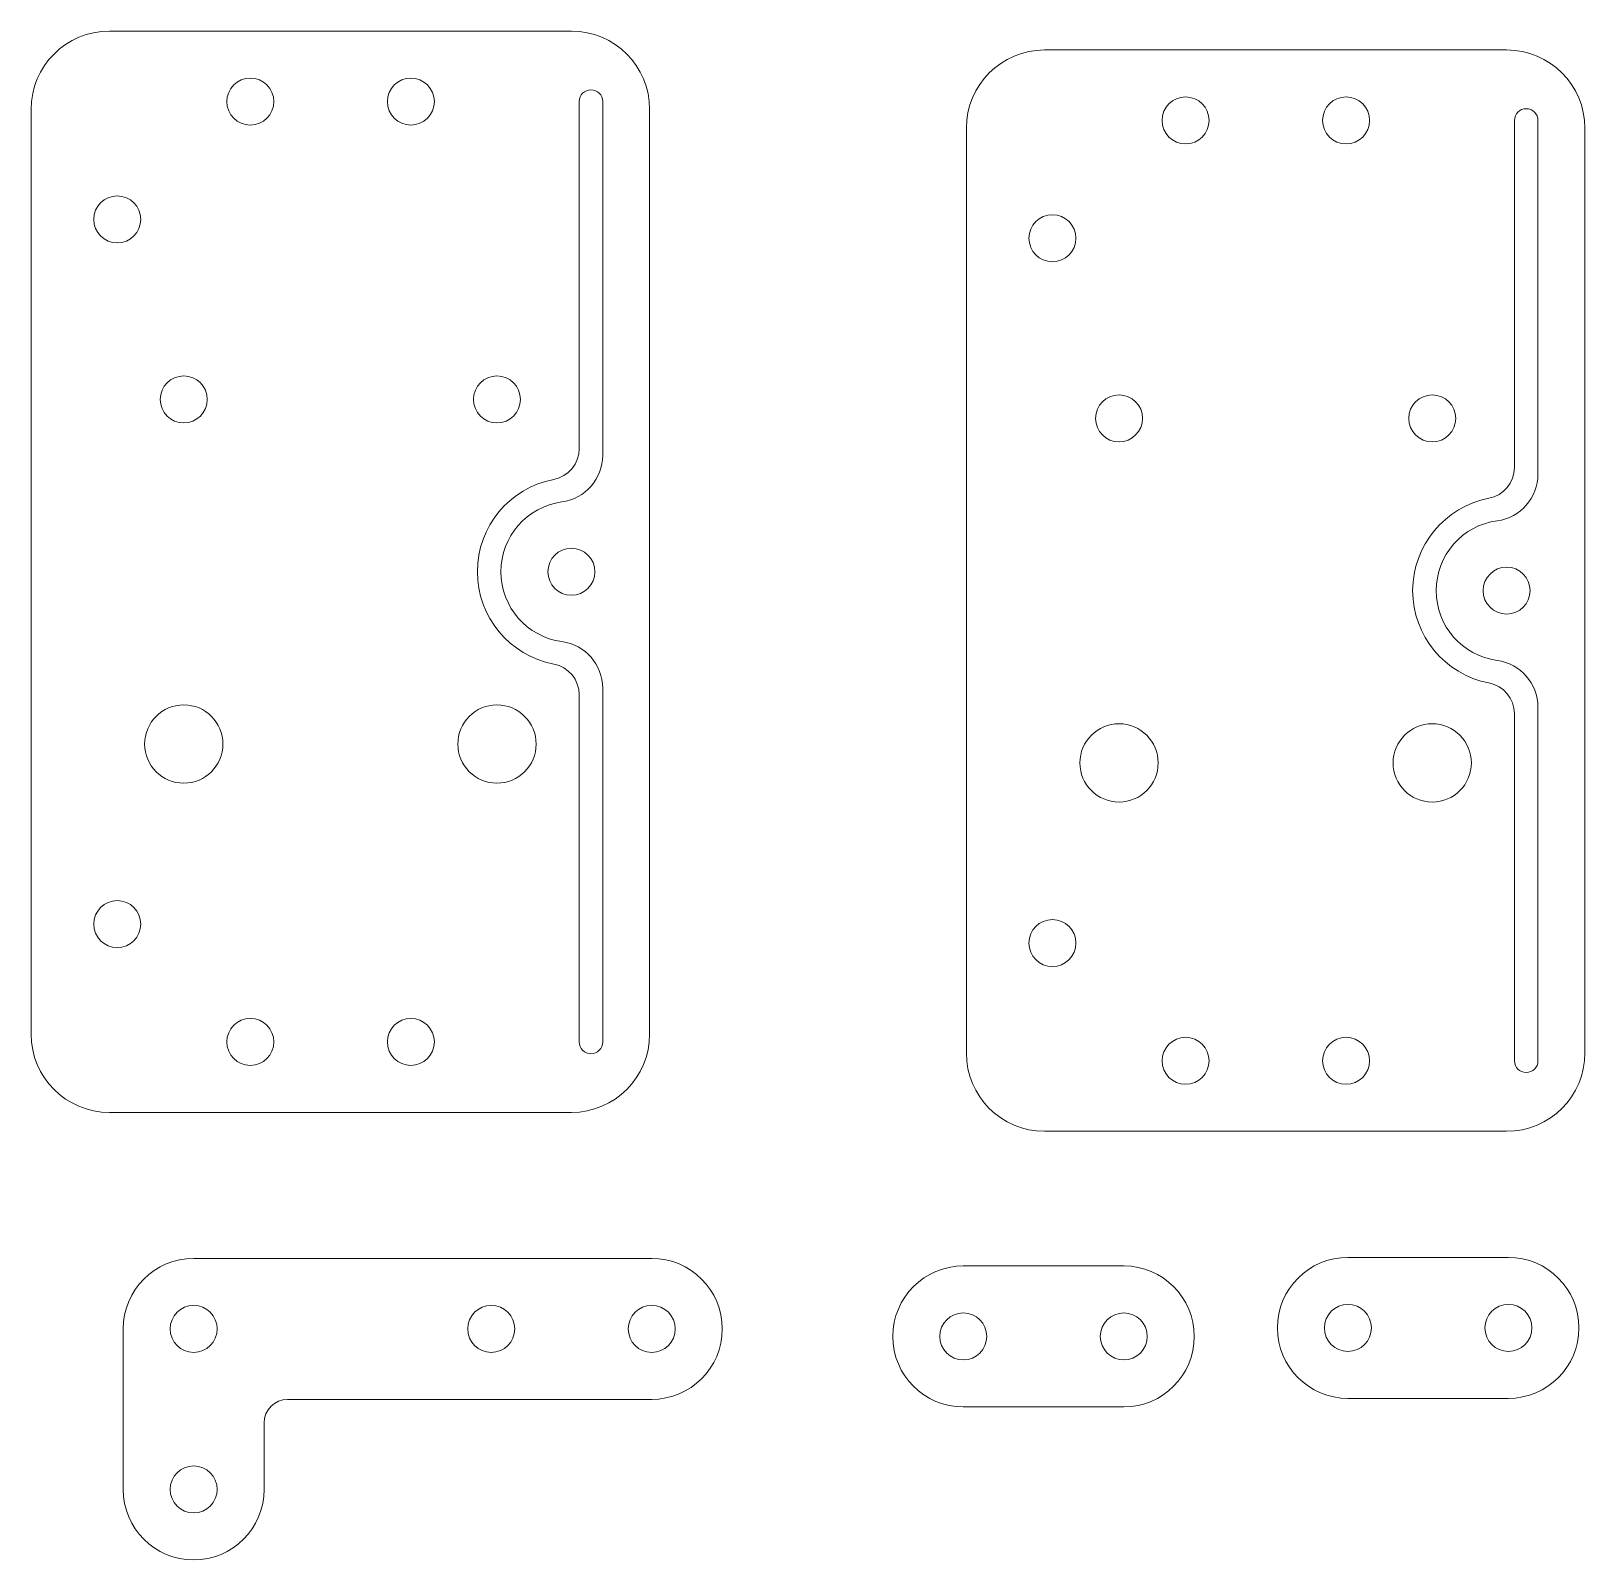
# Model space of a CAD drawing. Extents: x -51.2 to 48, y -33.6 to 64.
import ezdxf

# ---------------------------------------------------------------- set-up
doc = ezdxf.new("R2010")
doc.units = 0
doc.layers.get('0').update_dxf_attribs({"true_color": 0xffffff})

# ---------------------------------------------------------------- blocks, each defined once
blk = doc.blocks.new('flag_mount')
at = {"linetype": 'Continuous', "lineweight": 0}
for p, q in [((10.25, 4.5), (-19, 4.5)), ((-23.5, 0), (-23.5, -10.25)), ((-13, -4.5), (10.25, -4.5)), ((-14.5, -10.25), (-14.5, -6))]:
    blk.add_line(p, q, dxfattribs=at)
for centre, radius, start, end in [((-19, 0), 4.5, 90, 180), ((10.25, 0), 4.5, 0, 90), ((-19, 0), 1.5, 90, 180), ((-19, 0), 1.5, 0, 90), ((0, 0), 1.5, 90, 180), ((0, 0), 1.5, 0, 90), ((10.25, 0), 1.5, 90, 180), ((10.25, 0), 1.5, 0, 90), ((-19, 0), 1.5, 180, -90), ((-19, 0), 1.5, -90, 0), ((0, 0), 1.5, 180, -90), ((0, 0), 1.5, -90, 0), ((10.25, 0), 1.5, 180, -90), ((10.25, 0), 4.5, -90, 0), ((10.25, 0), 1.5, -90, 0), ((-13, -6), 1.5, 90, 180), ((-19, -10.25), 1.5, 90, 180), ((-19, -10.25), 1.5, 0, 90), ((-19, -10.25), 4.5, 180, -90), ((-19, -10.25), 1.5, 180, -90), ((-19, -10.25), 4.5, -90, 0), ((-19, -10.25), 1.5, -90, 0)]:
    blk.add_arc(centre, radius, start, end, dxfattribs=at)
blk = doc.blocks.new('support')
at = {"linetype": 'Continuous', "lineweight": 0}
for p, q in [((10.25, 4.5), (0, 4.5)), ((0, -4.5), (10.25, -4.5))]:
    blk.add_line(p, q, dxfattribs=at)
for centre, radius, start, end in [((0, 0), 4.5, 90, 180), ((10.25, 0), 4.5, 0, 90), ((0, 0), 1.5, 90, 180), ((0, 0), 1.5, 0, 90), ((10.25, 0), 1.5, 90, 180), ((10.25, 0), 1.5, 0, 90), ((0, 0), 4.5, 180, -90), ((0, 0), 1.5, 180, -90), ((0, 0), 1.5, -90, 0), ((10.25, 0), 1.5, 180, -90), ((10.25, 0), 4.5, -90, 0), ((10.25, 0), 1.5, -90, 0)]:
    blk.add_arc(centre, radius, start, end, dxfattribs=at)
blk = doc.blocks.new('support1')
at = {"linetype": 'Continuous', "lineweight": 0}
for p, q in [((10.25, 4.5), (0, 4.5)), ((0, -4.5), (10.25, -4.5))]:
    blk.add_line(p, q, dxfattribs=at)
for centre, radius, start, end in [((0, 0), 4.5, 90, 180), ((10.25, 0), 4.5, 0, 90), ((0, 0), 1.5, 90, -180), ((0, 0), 1.5, 0, 90), ((10.25, 0), 1.5, 90, 180), ((10.25, 0), 1.5, 0, 90), ((0, 0), 4.5, 180, -90), ((0, 0), 1.5, -90, 0), ((10.25, 0), 1.5, 180, -90), ((10.25, 0), 4.5, -90, 0), ((10.25, 0), 1.5, -90, 0), ((0, 0), 1.5, 180, -90)]:
    blk.add_arc(centre, radius, start, end, dxfattribs=at)
blk = doc.blocks.new('side')
at = {"linetype": 'Continuous', "lineweight": 0}
for p, q in [((0, 34.521), (-29.5, 34.521)), ((0.5, 7.858), (0.5, 30.021)), ((2, 30.021), (2, 7.433)), ((-34.5, 29.521), (-34.5, -29.521)), ((5, -29.521), (5, 29.521)), ((0.5, -30.021), (0.5, -7.858)), ((2, -7.433), (2, -30.021)), ((-29.5, -34.521), (0, -34.521))]:
    blk.add_line(p, q, dxfattribs=at)
for centre, radius, start, end in [((-29.5, 29.521), 5, 90, 180), ((0, 29.521), 5, 0, 90), ((-20.5, 30.021), 1.5, 90, 180), ((-20.5, 30.021), 1.5, 0, 90), ((-10.25, 30.021), 1.5, 90, 180), ((-10.25, 30.021), 1.5, 0, 90), ((1.25, 30.021), 0.75, 90, 180), ((1.25, 30.021), 0.75, 0, 90), ((-20.5, 30.021), 1.5, 180, -90), ((-20.5, 30.021), 1.5, -90, 0), ((-10.25, 30.021), 1.5, 180, -90), ((-10.25, 30.021), 1.5, -90, 0), ((-29, 22.5), 1.5, 90, -180), ((-29, 22.5), 1.5, 0, 90), ((-29, 22.5), 1.5, 180, -90), ((-29, 22.5), 1.5, -90, 0), ((-24.75, 11), 1.5, 90, 180), ((-24.75, 11), 1.5, 0, 90), ((-4.75, 11), 1.5, 90, 180), ((-4.75, 11), 1.5, 0, 90), ((-24.75, 11), 1.5, 180, -90), ((-24.75, 11), 1.5, -90, 0), ((-4.75, 11), 1.5, 180, -90), ((-4.75, 11), 1.5, -90, 0), ((-1.5, 7.858), 2, -79.19308, 0), ((-1, 7.433), 3, -82.33774, 0), ((0, 0), 6, 100.80692, 180), ((0, 0), 4.5, 97.66226, 180), ((0, 0), 1.5, 90, 180), ((0, 0), 1.5, 0, 90), ((0, 0), 6, 180, -100.80692), ((0, 0), 4.5, 180, -97.66226), ((0, 0), 1.5, 180, -90), ((0, 0), 1.5, -90, 0), ((-1, -7.433), 3, 0, 82.33774), ((-1.5, -7.858), 2, 0, 79.19308), ((-24.75, -11), 2.5, 90, 180), ((-24.75, -11), 2.5, 0, 90), ((-4.75, -11), 2.5, 90, 180), ((-4.75, -11), 2.5, 0, 90), ((-24.75, -11), 2.5, 180, -90), ((-24.75, -11), 2.5, -90, 0), ((-4.75, -11), 2.5, 180, -90), ((-4.75, -11), 2.5, -90, 0), ((-29, -22.5), 1.5, 90, -180), ((-29, -22.5), 1.5, 0, 90), ((-29, -22.5), 1.5, 180, -90), ((-29, -22.5), 1.5, -90, 0), ((-20.5, -30.021), 1.5, 90, 180), ((-20.5, -30.021), 1.5, 0, 90), ((-10.25, -30.021), 1.5, 90, 180), ((-10.25, -30.021), 1.5, 0, 90), ((-29.5, -29.521), 5, 180, -90), ((0, -29.521), 5, -90, 0), ((-20.5, -30.021), 1.5, -180, -90), ((-20.5, -30.021), 1.5, -90, 0), ((-10.25, -30.021), 1.5, -180, -90), ((-10.25, -30.021), 1.5, -90, 0), ((1.25, -30.021), 0.75, -180, -90), ((1.25, -30.021), 0.75, -90, 0)]:
    blk.add_arc(centre, radius, start, end, dxfattribs=at)
blk = doc.blocks.new('side1')
at = {"linetype": 'Continuous', "lineweight": 0}
for p, q in [((0, 34.521), (-29.5, 34.521)), ((0.5, 7.858), (0.5, 30.021)), ((2, 30.021), (2, 7.433)), ((-34.5, 29.521), (-34.5, -29.521)), ((5, -29.521), (5, 29.521)), ((0.5, -30.021), (0.5, -7.858)), ((2, -7.433), (2, -30.021)), ((-29.5, -34.521), (0, -34.521))]:
    blk.add_line(p, q, dxfattribs=at)
for centre, radius, start, end in [((-29.5, 29.521), 5, 90, 180), ((0, 29.521), 5, 0, 90), ((-20.5, 30.021), 1.5, 90, 180), ((-20.5, 30.021), 1.5, 0, 90), ((-10.25, 30.021), 1.5, 90, 180), ((-10.25, 30.021), 1.5, 0, 90), ((1.25, 30.021), 0.75, 90, 180), ((1.25, 30.021), 0.75, 0, 90), ((-20.5, 30.021), 1.5, 180, -90), ((-20.5, 30.021), 1.5, -90, 0), ((-10.25, 30.021), 1.5, 180, -90), ((-10.25, 30.021), 1.5, -90, 0), ((-29, 22.5), 1.5, 90, 180), ((-29, 22.5), 1.5, 0, 90), ((-29, 22.5), 1.5, 180, -90), ((-29, 22.5), 1.5, -90, 0), ((-24.75, 11), 1.5, 90, 180), ((-24.75, 11), 1.5, 0, 90), ((-4.75, 11), 1.5, 90, 180), ((-4.75, 11), 1.5, 0, 90), ((-24.75, 11), 1.5, 180, -90), ((-24.75, 11), 1.5, -90, 0), ((-4.75, 11), 1.5, 180, -90), ((-4.75, 11), 1.5, -90, 0), ((-1.5, 7.858), 2, -79.19308, 0), ((-1, 7.433), 3, -82.33774, 0), ((0, 0), 6, 100.80692, 180), ((0, 0), 4.5, 97.66226, 180), ((0, 0), 1.5, 90, 180), ((0, 0), 1.5, 0, 90), ((0, 0), 6, 180, -100.80692), ((0, 0), 4.5, 180, -97.66226), ((0, 0), 1.5, 180, -90), ((0, 0), 1.5, -90, 0), ((-1, -7.433), 3, 0, 82.33774), ((-1.5, -7.858), 2, 0, 79.19308), ((-24.75, -11), 2.5, 90, 180), ((-24.75, -11), 2.5, 0, 90), ((-4.75, -11), 2.5, 90, 180), ((-4.75, -11), 2.5, 0, 90), ((-24.75, -11), 2.5, -180, -90), ((-24.75, -11), 2.5, -90, 0), ((-4.75, -11), 2.5, 180, -90), ((-4.75, -11), 2.5, -90, 0), ((-29, -22.5), 1.5, 90, 180), ((-29, -22.5), 1.5, 0, 90), ((-29, -22.5), 1.5, 180, -90), ((-29, -22.5), 1.5, -90, 0), ((-20.5, -30.021), 1.5, 90, 180), ((-20.5, -30.021), 1.5, 0, 90), ((-10.25, -30.021), 1.5, 90, 180), ((-10.25, -30.021), 1.5, 0, 90), ((-29.5, -29.521), 5, 180, -90), ((0, -29.521), 5, -90, 0), ((-20.5, -30.021), 1.5, -180, -90), ((-20.5, -30.021), 1.5, -90, 0), ((-10.25, -30.021), 1.5, -180, -90), ((-10.25, -30.021), 1.5, -90, 0), ((1.25, -30.021), 0.75, 180, -90), ((1.25, -30.021), 0.75, -90, 0)]:
    blk.add_arc(centre, radius, start, end, dxfattribs=at)

msp = doc.modelspace()

# ---------------------------------------------------------------- block references
for name, p in [('side', (-16.687, 29.49)), ('side1', (43.034, 28.284)), ('flag_mount', (-21.805, -18.854)), ('support', (8.34, -19.335)), ('support1', (32.9, -18.789))]:
    msp.add_blockref(name, p)

doc.saveas('drawing.dxf')
